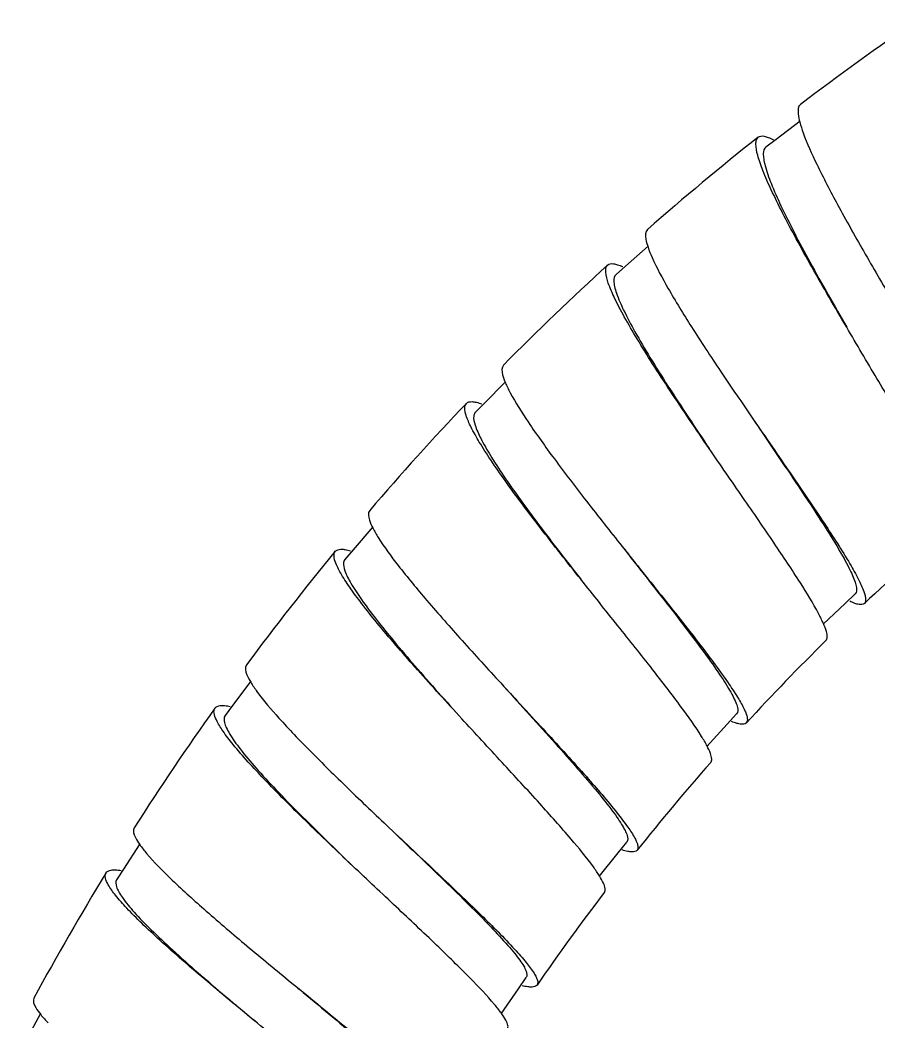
# Model space of a CAD drawing. Header units: millimetres. Extents: x 3766 to 4318, y 26587 to 26937.
# Drawn here: x 3812.2 to 3844.72, y 26881.15 to 26919.07 of the extents above; entities that cross this region are included whole.
import ezdxf

# ---------------------------------------------------------------- set-up
doc = ezdxf.new("R2010")
doc.units = ezdxf.units.MM

msp = doc.modelspace()

# ---------------------------------------------------------------- linework, layer by layer
for points in [[(3846.178, 26919.067), (3844.673, 26918.042), (3843.196, 26916.977), (3841.747, 26915.876)], [(3841.732, 26915.237), (3841.732, 26915.237), (3840.82, 26914.546), (3840.82, 26914.546)], [(3840.148, 26914.637), (3838.719, 26913.508), (3837.32, 26912.343), (3835.952, 26911.141)], [(3840.82, 26914.546), (3840.82, 26914.546), (3840.438, 26914.26), (3840.438, 26914.26)], [(3835.983, 26910.505), (3835.983, 26910.505), (3835.121, 26909.75), (3835.121, 26909.75)], [(3834.445, 26909.793), (3833.1, 26908.566), (3831.787, 26907.304), (3830.507, 26906.011)], [(3835.121, 26909.75), (3835.121, 26909.75), (3834.762, 26909.437), (3834.762, 26909.437)], [(3829.098, 26904.559), (3827.843, 26903.24), (3826.623, 26901.888), (3825.438, 26900.508)], [(3847.39, 26899.879), (3846.29, 26898.94), (3845.215, 26897.974), (3844.163, 26896.982)], [(3824.136, 26898.96), (3822.976, 26897.556), (3821.855, 26896.122), (3820.77, 26894.66)], [(3842.711, 26895.583), (3841.681, 26894.568), (3840.676, 26893.528), (3839.697, 26892.464)], [(3819.58, 26893.025), (3818.523, 26891.543), (3817.505, 26890.033), (3816.526, 26888.499)], [(3838.347, 26890.967), (3837.392, 26889.882), (3836.463, 26888.774), (3835.562, 26887.644)], [(3815.454, 26886.784), (3814.506, 26885.23), (3813.596, 26883.653), (3812.728, 26882.053)], [(3834.321, 26886.054), (3833.445, 26884.905), (3832.596, 26883.735), (3831.775, 26882.544)]]:
    msp.add_open_spline(points, degree=3)
for points, knots in [([(3841.747, 26915.876), (3841.648, 26915.801), (3841.645, 26915.65), (3841.658, 26915.518), (3841.658, 26915.518), (3841.669, 26915.403), (3841.692, 26915.304), (3841.719, 26915.202), (3841.719, 26915.202), (3841.755, 26915.069), (3841.799, 26914.933), (3841.847, 26914.801)], [0, 0, 0, 0, 0.333333, 0.333333, 0.333333, 0.333333, 0.666667, 0.666667, 0.666667, 0.666667, 1, 1, 1, 1]), ([(3840.148, 26914.637), (3840.205, 26914.684), (3840.292, 26914.686), (3840.369, 26914.672), (3840.369, 26914.672), (3840.425, 26914.663), (3840.477, 26914.645), (3840.528, 26914.625), (3840.528, 26914.625), (3840.592, 26914.6), (3840.656, 26914.569), (3840.719, 26914.536)], [0, 0, 0, 0, 0.333333, 0.333333, 0.333333, 0.333333, 0.666667, 0.666667, 0.666667, 0.666667, 1, 1, 1, 1]), ([(3841.847, 26914.801), (3841.994, 26914.394), (3842.175, 26914), (3842.362, 26913.61), (3842.362, 26913.61), (3842.612, 26913.095), (3842.876, 26912.589), (3843.148, 26912.086), (3843.148, 26912.086), (3843.467, 26911.495), (3843.796, 26910.909), (3844.13, 26910.327), (3844.13, 26910.327), (3844.489, 26909.698), (3844.855, 26909.073), (3845.221, 26908.448)], [0, 0, 0, 0, 0.25, 0.25, 0.25, 0.25, 0.5, 0.5, 0.5, 0.5, 0.75, 0.75, 0.75, 0.75, 1, 1, 1, 1]), ([(3840.057, 26914.371), (3840.057, 26914.401), (3840.058, 26914.43), (3840.062, 26914.461), (3840.062, 26914.461), (3840.072, 26914.526), (3840.096, 26914.597), (3840.148, 26914.637)], [0, 0, 0, 0, 0.5, 0.5, 0.5, 0.5, 1, 1, 1, 1]), ([(3843.495, 26907.437), (3843.05, 26908.197), (3842.606, 26908.958), (3842.174, 26909.726), (3842.174, 26909.726), (3841.973, 26910.08), (3841.776, 26910.435), (3841.582, 26910.792), (3841.582, 26910.792), (3841.406, 26911.117), (3841.233, 26911.444), (3841.066, 26911.772), (3841.066, 26911.772), (3840.919, 26912.059), (3840.777, 26912.347), (3840.64, 26912.639), (3840.64, 26912.639), (3840.528, 26912.881), (3840.42, 26913.124), (3840.323, 26913.372), (3840.323, 26913.372), (3840.248, 26913.563), (3840.18, 26913.756), (3840.125, 26913.954), (3840.125, 26913.954), (3840.088, 26914.09), (3840.058, 26914.231), (3840.057, 26914.371)], [0, 0, 0, 0, 0.142857, 0.142857, 0.142857, 0.142857, 0.285714, 0.285714, 0.285714, 0.285714, 0.428571, 0.428571, 0.428571, 0.428571, 0.571429, 0.571429, 0.571429, 0.571429, 0.714286, 0.714286, 0.714286, 0.714286, 0.857143, 0.857143, 0.857143, 0.857143, 1, 1, 1, 1]), ([(3840.438, 26914.26), (3840.367, 26914.207), (3840.345, 26914.106), (3840.339, 26914.014), (3840.339, 26914.014), (3840.335, 26913.943), (3840.342, 26913.876), (3840.353, 26913.811), (3840.353, 26913.811), (3840.366, 26913.725), (3840.385, 26913.638), (3840.406, 26913.554), (3840.406, 26913.554), (3840.465, 26913.325), (3840.547, 26913.104), (3840.634, 26912.887), (3840.634, 26912.887), (3840.749, 26912.601), (3840.874, 26912.319), (3841.006, 26912.039), (3841.006, 26912.039), (3841.163, 26911.702), (3841.331, 26911.369), (3841.502, 26911.037), (3841.502, 26911.037), (3841.697, 26910.66), (3841.898, 26910.284), (3842.101, 26909.911), (3842.101, 26909.911), (3842.555, 26909.08), (3843.023, 26908.257), (3843.495, 26907.437)], [0, 0, 0, 0, 0.125, 0.125, 0.125, 0.125, 0.25, 0.25, 0.25, 0.25, 0.375, 0.375, 0.375, 0.375, 0.5, 0.5, 0.5, 0.5, 0.625, 0.625, 0.625, 0.625, 0.75, 0.75, 0.75, 0.75, 0.875, 0.875, 0.875, 0.875, 1, 1, 1, 1]), ([(3835.952, 26911.141), (3835.859, 26911.061), (3835.868, 26910.907), (3835.889, 26910.777), (3835.889, 26910.777), (3835.91, 26910.662), (3835.939, 26910.565), (3835.974, 26910.466), (3835.974, 26910.466), (3836.019, 26910.336), (3836.073, 26910.202), (3836.13, 26910.074)], [0, 0, 0, 0, 0.333333, 0.333333, 0.333333, 0.333333, 0.666667, 0.666667, 0.666667, 0.666667, 1, 1, 1, 1]), ([(3834.374, 26909.523), (3834.371, 26909.552), (3834.371, 26909.581), (3834.372, 26909.611), (3834.372, 26909.611), (3834.378, 26909.678), (3834.396, 26909.749), (3834.445, 26909.793)], [0, 0, 0, 0, 0.5, 0.5, 0.5, 0.5, 1, 1, 1, 1]), ([(3834.445, 26909.793), (3834.499, 26909.844), (3834.585, 26909.852), (3834.663, 26909.844), (3834.663, 26909.844), (3834.72, 26909.838), (3834.772, 26909.825), (3834.824, 26909.808), (3834.824, 26909.808), (3834.891, 26909.787), (3834.958, 26909.761), (3835.022, 26909.733)], [0, 0, 0, 0, 0.333333, 0.333333, 0.333333, 0.333333, 0.666667, 0.666667, 0.666667, 0.666667, 1, 1, 1, 1]), ([(3836.13, 26910.074), (3836.306, 26909.678), (3836.513, 26909.298), (3836.728, 26908.922), (3836.728, 26908.922), (3837.013, 26908.425), (3837.313, 26907.94), (3837.619, 26907.457), (3837.619, 26907.457), (3837.979, 26906.891), (3838.35, 26906.33), (3838.723, 26905.772), (3838.723, 26905.772), (3839.126, 26905.172), (3839.533, 26904.575), (3839.942, 26903.978)], [0, 0, 0, 0, 0.25, 0.25, 0.25, 0.25, 0.5, 0.5, 0.5, 0.5, 0.75, 0.75, 0.75, 0.75, 1, 1, 1, 1]), ([(3838.292, 26902.846), (3837.793, 26903.573), (3837.298, 26904.302), (3836.811, 26905.038), (3836.811, 26905.038), (3836.588, 26905.378), (3836.366, 26905.719), (3836.146, 26906.061), (3836.146, 26906.061), (3835.948, 26906.373), (3835.752, 26906.686), (3835.562, 26907.002), (3835.562, 26907.002), (3835.396, 26907.278), (3835.233, 26907.554), (3835.076, 26907.837), (3835.076, 26907.837), (3834.948, 26908.07), (3834.823, 26908.305), (3834.708, 26908.546), (3834.708, 26908.546), (3834.62, 26908.731), (3834.538, 26908.918), (3834.471, 26909.112), (3834.471, 26909.112), (3834.424, 26909.246), (3834.384, 26909.382), (3834.374, 26909.523)], [0, 0, 0, 0, 0.142857, 0.142857, 0.142857, 0.142857, 0.285714, 0.285714, 0.285714, 0.285714, 0.428571, 0.428571, 0.428571, 0.428571, 0.571429, 0.571429, 0.571429, 0.571429, 0.714286, 0.714286, 0.714286, 0.714286, 0.857143, 0.857143, 0.857143, 0.857143, 1, 1, 1, 1]), ([(3834.762, 26909.437), (3834.696, 26909.379), (3834.68, 26909.278), (3834.681, 26909.185), (3834.681, 26909.185), (3834.683, 26909.113), (3834.693, 26909.048), (3834.708, 26908.982), (3834.708, 26908.982), (3834.727, 26908.898), (3834.752, 26908.813), (3834.78, 26908.731), (3834.78, 26908.731), (3834.854, 26908.508), (3834.95, 26908.294), (3835.052, 26908.084), (3835.052, 26908.084), (3835.186, 26907.806), (3835.332, 26907.534), (3835.481, 26907.264), (3835.481, 26907.264), (3835.665, 26906.939), (3835.855, 26906.618), (3836.049, 26906.3), (3836.049, 26906.3), (3836.271, 26905.936), (3836.498, 26905.574), (3836.728, 26905.216), (3836.728, 26905.216), (3837.239, 26904.42), (3837.764, 26903.632), (3838.292, 26902.846)], [0, 0, 0, 0, 0.125, 0.125, 0.125, 0.125, 0.25, 0.25, 0.25, 0.25, 0.375, 0.375, 0.375, 0.375, 0.5, 0.5, 0.5, 0.5, 0.625, 0.625, 0.625, 0.625, 0.75, 0.75, 0.75, 0.75, 0.875, 0.875, 0.875, 0.875, 1, 1, 1, 1]), ([(3847.184, 26900.906), (3847.003, 26901.319), (3846.796, 26901.717), (3846.582, 26902.113), (3846.582, 26902.113), (3846.298, 26902.64), (3846.003, 26903.161), (3845.704, 26903.679), (3845.704, 26903.679), (3845.354, 26904.286), (3844.998, 26904.891), (3844.641, 26905.494), (3844.641, 26905.494), (3844.259, 26906.142), (3843.875, 26906.788), (3843.495, 26907.437)], [0, 0, 0, 0, 0.25, 0.25, 0.25, 0.25, 0.5, 0.5, 0.5, 0.5, 0.75, 0.75, 0.75, 0.75, 1, 1, 1, 1]), ([(3830.507, 26906.011), (3830.42, 26905.922), (3830.439, 26905.771), (3830.471, 26905.643), (3830.471, 26905.643), (3830.498, 26905.53), (3830.534, 26905.435), (3830.575, 26905.339), (3830.575, 26905.339), (3830.629, 26905.213), (3830.692, 26905.083), (3830.759, 26904.96)], [0, 0, 0, 0, 0.333333, 0.333333, 0.333333, 0.333333, 0.666667, 0.666667, 0.666667, 0.666667, 1, 1, 1, 1]), ([(3830.583, 26905.375), (3830.583, 26905.375), (3829.774, 26904.56), (3829.774, 26904.56), (3829.774, 26904.56), (3829.774, 26904.56), (3829.438, 26904.223), (3829.438, 26904.223)], [0, 0, 0, 0, 0.5, 0.5, 0.5, 0.5, 1, 1, 1, 1]), ([(3830.759, 26904.96), (3830.962, 26904.578), (3831.195, 26904.212), (3831.437, 26903.854), (3831.437, 26903.854), (3831.755, 26903.379), (3832.088, 26902.915), (3832.428, 26902.454), (3832.428, 26902.454), (3832.828, 26901.915), (3833.236, 26901.381), (3833.648, 26900.852), (3833.648, 26900.852), (3834.094, 26900.28), (3834.542, 26899.712), (3834.993, 26899.146)], [0, 0, 0, 0, 0.25, 0.25, 0.25, 0.25, 0.5, 0.5, 0.5, 0.5, 0.75, 0.75, 0.75, 0.75, 1, 1, 1, 1]), ([(3829.089, 26904.104), (3829.061, 26904.195), (3829.035, 26904.286), (3829.039, 26904.385), (3829.039, 26904.385), (3829.042, 26904.448), (3829.057, 26904.515), (3829.098, 26904.559)], [0, 0, 0, 0, 0.5, 0.5, 0.5, 0.5, 1, 1, 1, 1]), ([(3829.098, 26904.559), (3829.15, 26904.612), (3829.235, 26904.626), (3829.312, 26904.624), (3829.312, 26904.624), (3829.37, 26904.623), (3829.423, 26904.614), (3829.477, 26904.6), (3829.477, 26904.6), (3829.545, 26904.583), (3829.613, 26904.563), (3829.679, 26904.538)], [0, 0, 0, 0, 0.333333, 0.333333, 0.333333, 0.333333, 0.666667, 0.666667, 0.666667, 0.666667, 1, 1, 1, 1]), ([(3833.428, 26897.9), (3832.911, 26898.55), (3832.398, 26899.201), (3831.89, 26899.858), (3831.89, 26899.858), (3831.438, 26900.445), (3830.991, 26901.038), (3830.561, 26901.64), (3830.561, 26901.64), (3830.377, 26901.897), (3830.197, 26902.155), (3830.021, 26902.417), (3830.021, 26902.417), (3829.872, 26902.64), (3829.727, 26902.866), (3829.588, 26903.095), (3829.588, 26903.095), (3829.477, 26903.281), (3829.37, 26903.469), (3829.274, 26903.661), (3829.274, 26903.661), (3829.203, 26903.804), (3829.137, 26903.952), (3829.089, 26904.104)], [0, 0, 0, 0, 0.166667, 0.166667, 0.166667, 0.166667, 0.333333, 0.333333, 0.333333, 0.333333, 0.5, 0.5, 0.5, 0.5, 0.666667, 0.666667, 0.666667, 0.666667, 0.833333, 0.833333, 0.833333, 0.833333, 1, 1, 1, 1]), ([(3829.375, 26904.08), (3829.362, 26903.964), (3829.391, 26903.847), (3829.429, 26903.735), (3829.429, 26903.735), (3829.485, 26903.56), (3829.56, 26903.396), (3829.641, 26903.236), (3829.641, 26903.236), (3829.752, 26903.016), (3829.877, 26902.802), (3830.005, 26902.592), (3830.005, 26902.592), (3830.166, 26902.33), (3830.333, 26902.073), (3830.506, 26901.819), (3830.506, 26901.819), (3830.706, 26901.523), (3830.912, 26901.23), (3831.121, 26900.94), (3831.121, 26900.94), (3831.355, 26900.616), (3831.592, 26900.296), (3831.832, 26899.977), (3831.832, 26899.977), (3832.356, 26899.278), (3832.89, 26898.589), (3833.428, 26897.9)], [0, 0, 0, 0, 0.142857, 0.142857, 0.142857, 0.142857, 0.285714, 0.285714, 0.285714, 0.285714, 0.428571, 0.428571, 0.428571, 0.428571, 0.571429, 0.571429, 0.571429, 0.571429, 0.714286, 0.714286, 0.714286, 0.714286, 0.857143, 0.857143, 0.857143, 0.857143, 1, 1, 1, 1]), ([(3829.438, 26904.223), (3829.43, 26904.215), (3829.422, 26904.206), (3829.415, 26904.195), (3829.415, 26904.195), (3829.393, 26904.162), (3829.381, 26904.12), (3829.375, 26904.08)], [0, 0, 0, 0, 0.5, 0.5, 0.5, 0.5, 1, 1, 1, 1]), ([(3839.942, 26903.978), (3840.482, 26903.176), (3841.027, 26902.377), (3841.563, 26901.573), (3841.563, 26901.573), (3841.807, 26901.21), (3842.049, 26900.846), (3842.287, 26900.48), (3842.287, 26900.48), (3842.497, 26900.157), (3842.705, 26899.833), (3842.907, 26899.506), (3842.907, 26899.506), (3843.075, 26899.235), (3843.239, 26898.963), (3843.394, 26898.683), (3843.394, 26898.683), (3843.458, 26898.568), (3843.519, 26898.453), (3843.578, 26898.336), (3843.578, 26898.336), (3843.628, 26898.239), (3843.676, 26898.14), (3843.72, 26898.038), (3843.72, 26898.038), (3843.756, 26897.955), (3843.788, 26897.871), (3843.816, 26897.788), (3843.816, 26897.788), (3843.838, 26897.724), (3843.855, 26897.661), (3843.866, 26897.588), (3843.866, 26897.588), (3843.878, 26897.503), (3843.879, 26897.403), (3843.821, 26897.346)], [0, 0, 0, 0, 0.111111, 0.111111, 0.111111, 0.111111, 0.222222, 0.222222, 0.222222, 0.222222, 0.333333, 0.333333, 0.333333, 0.333333, 0.444444, 0.444444, 0.444444, 0.444444, 0.555556, 0.555556, 0.555556, 0.555556, 0.666667, 0.666667, 0.666667, 0.666667, 0.777778, 0.777778, 0.777778, 0.777778, 0.888889, 0.888889, 0.888889, 0.888889, 1, 1, 1, 1]), ([(3839.942, 26903.978), (3840.42, 26903.284), (3840.899, 26902.591), (3841.375, 26901.897), (3841.375, 26901.897), (3841.804, 26901.27), (3842.232, 26900.644), (3842.651, 26900.01), (3842.651, 26900.01), (3842.984, 26899.508), (3843.312, 26899.004), (3843.616, 26898.484), (3843.616, 26898.484), (3843.73, 26898.291), (3843.838, 26898.097), (3843.94, 26897.898), (3843.94, 26897.898), (3844.015, 26897.749), (3844.085, 26897.599), (3844.142, 26897.444)], [0, 0, 0, 0, 0.2, 0.2, 0.2, 0.2, 0.4, 0.4, 0.4, 0.4, 0.6, 0.6, 0.6, 0.6, 0.8, 0.8, 0.8, 0.8, 1, 1, 1, 1]), ([(3842.428, 26896.604), (3842.218, 26897.001), (3841.982, 26897.385), (3841.741, 26897.765), (3841.741, 26897.765), (3841.42, 26898.269), (3841.09, 26898.767), (3840.755, 26899.262), (3840.755, 26899.262), (3840.363, 26899.843), (3839.967, 26900.419), (3839.569, 26900.995), (3839.569, 26900.995), (3839.143, 26901.613), (3838.716, 26902.228), (3838.292, 26902.846)], [0, 0, 0, 0, 0.25, 0.25, 0.25, 0.25, 0.5, 0.5, 0.5, 0.5, 0.75, 0.75, 0.75, 0.75, 1, 1, 1, 1]), ([(3825.438, 26900.508), (3825.357, 26900.414), (3825.387, 26900.264), (3825.427, 26900.139), (3825.427, 26900.139), (3825.462, 26900.029), (3825.505, 26899.936), (3825.553, 26899.843), (3825.553, 26899.843), (3825.616, 26899.72), (3825.688, 26899.597), (3825.763, 26899.478)], [0, 0, 0, 0, 0.333333, 0.333333, 0.333333, 0.333333, 0.666667, 0.666667, 0.666667, 0.666667, 1, 1, 1, 1]), ([(3825.558, 26899.88), (3825.558, 26899.88), (3824.81, 26899.012), (3824.81, 26899.012), (3824.81, 26899.012), (3824.81, 26899.012), (3824.499, 26898.651), (3824.499, 26898.651)], [0, 0, 0, 0, 0.5, 0.5, 0.5, 0.5, 1, 1, 1, 1]), ([(3825.763, 26899.478), (3825.992, 26899.111), (3826.251, 26898.763), (3826.517, 26898.422), (3826.517, 26898.422), (3826.869, 26897.971), (3827.235, 26897.531), (3827.605, 26897.096), (3827.605, 26897.096), (3828.043, 26896.586), (3828.487, 26896.083), (3828.936, 26895.583), (3828.936, 26895.583), (3829.419, 26895.045), (3829.908, 26894.51), (3830.397, 26893.977)], [0, 0, 0, 0, 0.25, 0.25, 0.25, 0.25, 0.5, 0.5, 0.5, 0.5, 0.75, 0.75, 0.75, 0.75, 1, 1, 1, 1]), ([(3834.993, 26899.146), (3835.588, 26898.383), (3836.188, 26897.623), (3836.782, 26896.859), (3836.782, 26896.859), (3837.051, 26896.514), (3837.318, 26896.166), (3837.583, 26895.817), (3837.583, 26895.817), (3837.815, 26895.511), (3838.045, 26895.202), (3838.27, 26894.89), (3838.27, 26894.89), (3838.457, 26894.632), (3838.639, 26894.371), (3838.813, 26894.103), (3838.813, 26894.103), (3838.884, 26893.994), (3838.953, 26893.884), (3839.02, 26893.771), (3839.02, 26893.771), (3839.076, 26893.678), (3839.131, 26893.583), (3839.182, 26893.484), (3839.182, 26893.484), (3839.222, 26893.405), (3839.261, 26893.323), (3839.294, 26893.243), (3839.294, 26893.243), (3839.32, 26893.181), (3839.343, 26893.119), (3839.357, 26893.048), (3839.357, 26893.048), (3839.376, 26892.962), (3839.384, 26892.863), (3839.328, 26892.803)], [0, 0, 0, 0, 0.111111, 0.111111, 0.111111, 0.111111, 0.222222, 0.222222, 0.222222, 0.222222, 0.333333, 0.333333, 0.333333, 0.333333, 0.444444, 0.444444, 0.444444, 0.444444, 0.555556, 0.555556, 0.555556, 0.555556, 0.666667, 0.666667, 0.666667, 0.666667, 0.777778, 0.777778, 0.777778, 0.777778, 0.888889, 0.888889, 0.888889, 0.888889, 1, 1, 1, 1]), ([(3834.993, 26899.146), (3835.517, 26898.486), (3836.045, 26897.829), (3836.569, 26897.171), (3836.569, 26897.171), (3837.043, 26896.577), (3837.512, 26895.982), (3837.977, 26895.38), (3837.977, 26895.38), (3838.343, 26894.902), (3838.706, 26894.42), (3839.046, 26893.924), (3839.046, 26893.924), (3839.173, 26893.739), (3839.294, 26893.553), (3839.411, 26893.362), (3839.411, 26893.362), (3839.495, 26893.22), (3839.577, 26893.076), (3839.644, 26892.925)], [0, 0, 0, 0, 0.2, 0.2, 0.2, 0.2, 0.4, 0.4, 0.4, 0.4, 0.6, 0.6, 0.6, 0.6, 0.8, 0.8, 0.8, 0.8, 1, 1, 1, 1]), ([(3824.157, 26898.506), (3824.123, 26898.595), (3824.092, 26898.684), (3824.089, 26898.782), (3824.089, 26898.782), (3824.086, 26898.846), (3824.096, 26898.913), (3824.136, 26898.96)], [0, 0, 0, 0, 0.5, 0.5, 0.5, 0.5, 1, 1, 1, 1]), ([(3824.136, 26898.96), (3824.183, 26899.017), (3824.266, 26899.037), (3824.343, 26899.04), (3824.343, 26899.04), (3824.401, 26899.043), (3824.456, 26899.037), (3824.509, 26899.028), (3824.509, 26899.028), (3824.579, 26899.016), (3824.647, 26899), (3824.715, 26898.98)], [0, 0, 0, 0, 0.333333, 0.333333, 0.333333, 0.333333, 0.666667, 0.666667, 0.666667, 0.666667, 1, 1, 1, 1]), ([(3828.923, 26892.625), (3828.362, 26893.236), (3827.803, 26893.849), (3827.252, 26894.47), (3827.252, 26894.47), (3826.758, 26895.022), (3826.271, 26895.582), (3825.799, 26896.153), (3825.799, 26896.153), (3825.598, 26896.396), (3825.399, 26896.641), (3825.206, 26896.89), (3825.206, 26896.89), (3825.042, 26897.103), (3824.88, 26897.317), (3824.726, 26897.536), (3824.726, 26897.536), (3824.602, 26897.713), (3824.482, 26897.892), (3824.373, 26898.079), (3824.373, 26898.079), (3824.291, 26898.217), (3824.215, 26898.358), (3824.157, 26898.506)], [0, 0, 0, 0, 0.166667, 0.166667, 0.166667, 0.166667, 0.333333, 0.333333, 0.333333, 0.333333, 0.5, 0.5, 0.5, 0.5, 0.666667, 0.666667, 0.666667, 0.666667, 0.833333, 0.833333, 0.833333, 0.833333, 1, 1, 1, 1]), ([(3824.45, 26898.545), (3824.432, 26898.438), (3824.461, 26898.328), (3824.499, 26898.224), (3824.499, 26898.224), (3824.56, 26898.054), (3824.64, 26897.9), (3824.729, 26897.749), (3824.729, 26897.749), (3824.85, 26897.539), (3824.987, 26897.336), (3825.127, 26897.135), (3825.127, 26897.135), (3825.304, 26896.883), (3825.489, 26896.639), (3825.677, 26896.396), (3825.677, 26896.396), (3825.901, 26896.111), (3826.129, 26895.829), (3826.361, 26895.551), (3826.361, 26895.551), (3826.62, 26895.239), (3826.884, 26894.93), (3827.149, 26894.624), (3827.149, 26894.624), (3827.732, 26893.951), (3828.326, 26893.286), (3828.923, 26892.625)], [0, 0, 0, 0, 0.142857, 0.142857, 0.142857, 0.142857, 0.285714, 0.285714, 0.285714, 0.285714, 0.428571, 0.428571, 0.428571, 0.428571, 0.571429, 0.571429, 0.571429, 0.571429, 0.714286, 0.714286, 0.714286, 0.714286, 0.857143, 0.857143, 0.857143, 0.857143, 1, 1, 1, 1]), ([(3824.499, 26898.651), (3824.48, 26898.629), (3824.466, 26898.604), (3824.458, 26898.576), (3824.458, 26898.576), (3824.454, 26898.566), (3824.452, 26898.556), (3824.45, 26898.545)], [0, 0, 0, 0, 0.5, 0.5, 0.5, 0.5, 1, 1, 1, 1]), ([(3837.999, 26891.956), (3837.762, 26892.337), (3837.5, 26892.704), (3837.233, 26893.065), (3837.233, 26893.065), (3836.878, 26893.547), (3836.513, 26894.02), (3836.144, 26894.491), (3836.144, 26894.491), (3835.711, 26895.044), (3835.274, 26895.591), (3834.835, 26896.14), (3834.835, 26896.14), (3834.366, 26896.727), (3833.896, 26897.313), (3833.428, 26897.9)], [0, 0, 0, 0, 0.25, 0.25, 0.25, 0.25, 0.5, 0.5, 0.5, 0.5, 0.75, 0.75, 0.75, 0.75, 1, 1, 1, 1]), ([(3842.606, 26896.197), (3842.606, 26896.197), (3843.441, 26896.989), (3843.441, 26896.989), (3843.441, 26896.989), (3843.441, 26896.989), (3843.821, 26897.346), (3843.821, 26897.346)], [0, 0, 0, 0, 0.5, 0.5, 0.5, 0.5, 1, 1, 1, 1]), ([(3844.142, 26897.444), (3844.16, 26897.39), (3844.178, 26897.336), (3844.191, 26897.281), (3844.191, 26897.281), (3844.202, 26897.238), (3844.21, 26897.195), (3844.211, 26897.15), (3844.211, 26897.15), (3844.214, 26897.088), (3844.204, 26897.021), (3844.163, 26896.982)], [0, 0, 0, 0, 0.333333, 0.333333, 0.333333, 0.333333, 0.666667, 0.666667, 0.666667, 0.666667, 1, 1, 1, 1]), ([(3844.163, 26896.982), (3844.114, 26896.936), (3844.032, 26896.936), (3843.962, 26896.948), (3843.962, 26896.948), (3843.905, 26896.956), (3843.854, 26896.972), (3843.803, 26896.99), (3843.803, 26896.99), (3843.738, 26897.015), (3843.672, 26897.043), (3843.608, 26897.073)], [0, 0, 0, 0, 0.333333, 0.333333, 0.333333, 0.333333, 0.666667, 0.666667, 0.666667, 0.666667, 1, 1, 1, 1]), ([(3842.711, 26895.583), (3842.743, 26895.615), (3842.754, 26895.665), (3842.758, 26895.711), (3842.758, 26895.711), (3842.762, 26895.786), (3842.745, 26895.857), (3842.725, 26895.927), (3842.725, 26895.927), (3842.694, 26896.027), (3842.657, 26896.127), (3842.614, 26896.225), (3842.614, 26896.225), (3842.558, 26896.354), (3842.493, 26896.479), (3842.428, 26896.604)], [0, 0, 0, 0, 0.25, 0.25, 0.25, 0.25, 0.5, 0.5, 0.5, 0.5, 0.75, 0.75, 0.75, 0.75, 1, 1, 1, 1]), ([(3820.77, 26894.66), (3820.696, 26894.561), (3820.736, 26894.414), (3820.786, 26894.289), (3820.786, 26894.289), (3820.829, 26894.181), (3820.88, 26894.091), (3820.934, 26894.002), (3820.934, 26894.002), (3821.007, 26893.884), (3821.087, 26893.763), (3821.171, 26893.65)], [0, 0, 0, 0, 0.333333, 0.333333, 0.333333, 0.333333, 0.666667, 0.666667, 0.666667, 0.666667, 1, 1, 1, 1]), ([(3820.934, 26894.043), (3820.934, 26894.043), (3820.248, 26893.124), (3820.248, 26893.124), (3820.248, 26893.124), (3820.248, 26893.124), (3819.963, 26892.743), (3819.963, 26892.743)], [0, 0, 0, 0, 0.5, 0.5, 0.5, 0.5, 1, 1, 1, 1]), ([(3830.397, 26893.977), (3831.045, 26893.258), (3831.696, 26892.543), (3832.343, 26891.822), (3832.343, 26891.822), (3832.636, 26891.496), (3832.927, 26891.169), (3833.215, 26890.839), (3833.215, 26890.839), (3833.469, 26890.55), (3833.721, 26890.258), (3833.967, 26889.962), (3833.967, 26889.962), (3834.17, 26889.718), (3834.371, 26889.47), (3834.562, 26889.217), (3834.562, 26889.217), (3834.641, 26889.113), (3834.719, 26889.007), (3834.794, 26888.9), (3834.794, 26888.9), (3834.857, 26888.811), (3834.918, 26888.718), (3834.976, 26888.625), (3834.976, 26888.625), (3835.022, 26888.548), (3835.067, 26888.469), (3835.105, 26888.39), (3835.105, 26888.39), (3835.136, 26888.33), (3835.162, 26888.271), (3835.182, 26888.202), (3835.182, 26888.202), (3835.206, 26888.117), (3835.22, 26888.02), (3835.17, 26887.956)], [0, 0, 0, 0, 0.111111, 0.111111, 0.111111, 0.111111, 0.222222, 0.222222, 0.222222, 0.222222, 0.333333, 0.333333, 0.333333, 0.333333, 0.444444, 0.444444, 0.444444, 0.444444, 0.555556, 0.555556, 0.555556, 0.555556, 0.666667, 0.666667, 0.666667, 0.666667, 0.777778, 0.777778, 0.777778, 0.777778, 0.888889, 0.888889, 0.888889, 0.888889, 1, 1, 1, 1]), ([(3830.397, 26893.977), (3830.967, 26893.357), (3831.539, 26892.739), (3832.109, 26892.118), (3832.109, 26892.118), (3832.622, 26891.559), (3833.135, 26890.998), (3833.639, 26890.431), (3833.639, 26890.431), (3834.039, 26889.98), (3834.434, 26889.526), (3834.808, 26889.054), (3834.808, 26889.054), (3834.948, 26888.879), (3835.083, 26888.702), (3835.212, 26888.519), (3835.212, 26888.519), (3835.307, 26888.384), (3835.398, 26888.245), (3835.475, 26888.099)], [0, 0, 0, 0, 0.2, 0.2, 0.2, 0.2, 0.4, 0.4, 0.4, 0.4, 0.6, 0.6, 0.6, 0.6, 0.8, 0.8, 0.8, 0.8, 1, 1, 1, 1]), ([(3821.171, 26893.65), (3821.427, 26893.301), (3821.709, 26892.971), (3821.999, 26892.65), (3821.999, 26892.65), (3822.382, 26892.225), (3822.777, 26891.813), (3823.178, 26891.406), (3823.178, 26891.406), (3823.649, 26890.928), (3824.128, 26890.459), (3824.61, 26889.992), (3824.61, 26889.992), (3825.13, 26889.49), (3825.653, 26888.992), (3826.178, 26888.496)], [0, 0, 0, 0, 0.25, 0.25, 0.25, 0.25, 0.5, 0.5, 0.5, 0.5, 0.75, 0.75, 0.75, 0.75, 1, 1, 1, 1]), ([(3819.58, 26893.025), (3819.623, 26893.085), (3819.705, 26893.111), (3819.781, 26893.12), (3819.781, 26893.12), (3819.839, 26893.127), (3819.892, 26893.125), (3819.947, 26893.12), (3819.947, 26893.12), (3820.017, 26893.113), (3820.086, 26893.101), (3820.154, 26893.086)], [0, 0, 0, 0, 0.333333, 0.333333, 0.333333, 0.333333, 0.666667, 0.666667, 0.666667, 0.666667, 1, 1, 1, 1]), ([(3819.634, 26892.575), (3819.592, 26892.661), (3819.555, 26892.748), (3819.546, 26892.844), (3819.546, 26892.844), (3819.539, 26892.907), (3819.544, 26892.975), (3819.58, 26893.025)], [0, 0, 0, 0, 0.5, 0.5, 0.5, 0.5, 1, 1, 1, 1]), ([(3819.963, 26892.743), (3819.91, 26892.672), (3819.918, 26892.569), (3819.939, 26892.478), (3819.939, 26892.478), (3819.955, 26892.408), (3819.98, 26892.347), (3820.009, 26892.285), (3820.009, 26892.285), (3820.046, 26892.206), (3820.087, 26892.129), (3820.133, 26892.054), (3820.133, 26892.054), (3820.252, 26891.852), (3820.391, 26891.663), (3820.534, 26891.478), (3820.534, 26891.478), (3820.724, 26891.236), (3820.924, 26890.999), (3821.128, 26890.768), (3821.128, 26890.768), (3821.375, 26890.488), (3821.629, 26890.214), (3821.886, 26889.944), (3821.886, 26889.944), (3822.179, 26889.635), (3822.477, 26889.331), (3822.777, 26889.029), (3822.777, 26889.029), (3823.443, 26888.357), (3824.123, 26887.699), (3824.804, 26887.042)], [0, 0, 0, 0, 0.125, 0.125, 0.125, 0.125, 0.25, 0.25, 0.25, 0.25, 0.375, 0.375, 0.375, 0.375, 0.5, 0.5, 0.5, 0.5, 0.625, 0.625, 0.625, 0.625, 0.75, 0.75, 0.75, 0.75, 0.875, 0.875, 0.875, 0.875, 1, 1, 1, 1]), ([(3838.2, 26891.572), (3838.2, 26891.572), (3838.968, 26892.412), (3838.968, 26892.412), (3838.968, 26892.412), (3838.968, 26892.412), (3839.328, 26892.803), (3839.328, 26892.803)], [0, 0, 0, 0, 0.5, 0.5, 0.5, 0.5, 1, 1, 1, 1]), ([(3839.644, 26892.925), (3839.666, 26892.872), (3839.688, 26892.819), (3839.704, 26892.765), (3839.704, 26892.765), (3839.717, 26892.723), (3839.729, 26892.681), (3839.733, 26892.636), (3839.733, 26892.636), (3839.74, 26892.575), (3839.736, 26892.507), (3839.697, 26892.464)], [0, 0, 0, 0, 0.333333, 0.333333, 0.333333, 0.333333, 0.666667, 0.666667, 0.666667, 0.666667, 1, 1, 1, 1]), ([(3824.804, 26887.043), (3824.2, 26887.613), (3823.599, 26888.186), (3823.005, 26888.765), (3823.005, 26888.765), (3822.474, 26889.284), (3821.95, 26889.807), (3821.436, 26890.344), (3821.436, 26890.344), (3821.032, 26890.765), (3820.636, 26891.195), (3820.268, 26891.648), (3820.268, 26891.648), (3820.133, 26891.815), (3820.001, 26891.985), (3819.877, 26892.163), (3819.877, 26892.163), (3819.788, 26892.296), (3819.702, 26892.431), (3819.634, 26892.575)], [0, 0, 0, 0, 0.2, 0.2, 0.2, 0.2, 0.4, 0.4, 0.4, 0.4, 0.6, 0.6, 0.6, 0.6, 0.8, 0.8, 0.8, 0.8, 1, 1, 1, 1]), ([(3833.904, 26887.016), (3833.64, 26887.38), (3833.353, 26887.727), (3833.061, 26888.069), (3833.061, 26888.069), (3832.673, 26888.524), (3832.274, 26888.971), (3831.873, 26889.415), (3831.873, 26889.415), (3831.403, 26889.936), (3830.927, 26890.451), (3830.452, 26890.967), (3830.452, 26890.967), (3829.942, 26891.52), (3829.431, 26892.071), (3828.923, 26892.625)], [0, 0, 0, 0, 0.25, 0.25, 0.25, 0.25, 0.5, 0.5, 0.5, 0.5, 0.75, 0.75, 0.75, 0.75, 1, 1, 1, 1]), ([(3839.697, 26892.464), (3839.65, 26892.415), (3839.57, 26892.409), (3839.499, 26892.416), (3839.499, 26892.416), (3839.442, 26892.422), (3839.389, 26892.434), (3839.337, 26892.448), (3839.337, 26892.448), (3839.27, 26892.467), (3839.202, 26892.491), (3839.137, 26892.517)], [0, 0, 0, 0, 0.333333, 0.333333, 0.333333, 0.333333, 0.666667, 0.666667, 0.666667, 0.666667, 1, 1, 1, 1]), ([(3838.347, 26890.967), (3838.378, 26891.001), (3838.386, 26891.05), (3838.385, 26891.098), (3838.385, 26891.098), (3838.385, 26891.172), (3838.363, 26891.24), (3838.338, 26891.307), (3838.338, 26891.307), (3838.302, 26891.406), (3838.256, 26891.501), (3838.208, 26891.595), (3838.208, 26891.595), (3838.144, 26891.718), (3838.073, 26891.837), (3837.999, 26891.956)], [0, 0, 0, 0, 0.25, 0.25, 0.25, 0.25, 0.5, 0.5, 0.5, 0.5, 0.75, 0.75, 0.75, 0.75, 1, 1, 1, 1]), ([(3816.526, 26888.499), (3816.459, 26888.394), (3816.51, 26888.251), (3816.567, 26888.131), (3816.567, 26888.131), (3816.618, 26888.028), (3816.673, 26887.942), (3816.733, 26887.857), (3816.733, 26887.857), (3816.814, 26887.744), (3816.902, 26887.632), (3816.993, 26887.525)], [0, 0, 0, 0, 0.333333, 0.333333, 0.333333, 0.333333, 0.666667, 0.666667, 0.666667, 0.666667, 1, 1, 1, 1]), ([(3826.178, 26888.496), (3826.875, 26887.826), (3827.574, 26887.158), (3828.269, 26886.487), (3828.269, 26886.487), (3828.583, 26886.182), (3828.896, 26885.877), (3829.208, 26885.569), (3829.208, 26885.569), (3829.481, 26885.297), (3829.752, 26885.024), (3830.019, 26884.746), (3830.019, 26884.746), (3830.239, 26884.517), (3830.458, 26884.284), (3830.666, 26884.045), (3830.666, 26884.045), (3830.753, 26883.947), (3830.838, 26883.847), (3830.919, 26883.745), (3830.919, 26883.745), (3830.989, 26883.661), (3831.056, 26883.574), (3831.121, 26883.483), (3831.121, 26883.483), (3831.173, 26883.411), (3831.223, 26883.334), (3831.268, 26883.26), (3831.268, 26883.26), (3831.302, 26883.201), (3831.334, 26883.143), (3831.358, 26883.075), (3831.358, 26883.075), (3831.389, 26882.993), (3831.409, 26882.897), (3831.363, 26882.829)], [0, 0, 0, 0, 0.111111, 0.111111, 0.111111, 0.111111, 0.222222, 0.222222, 0.222222, 0.222222, 0.333333, 0.333333, 0.333333, 0.333333, 0.444444, 0.444444, 0.444444, 0.444444, 0.555556, 0.555556, 0.555556, 0.555556, 0.666667, 0.666667, 0.666667, 0.666667, 0.777778, 0.777778, 0.777778, 0.777778, 0.888889, 0.888889, 0.888889, 0.888889, 1, 1, 1, 1]), ([(3826.178, 26888.496), (3826.79, 26887.918), (3827.404, 26887.342), (3828.016, 26886.764), (3828.016, 26886.764), (3828.567, 26886.242), (3829.117, 26885.719), (3829.662, 26885.187), (3829.662, 26885.187), (3830.092, 26884.767), (3830.518, 26884.342), (3830.924, 26883.898), (3830.924, 26883.898), (3831.076, 26883.733), (3831.224, 26883.566), (3831.365, 26883.392), (3831.365, 26883.392), (3831.47, 26883.264), (3831.571, 26883.132), (3831.658, 26882.992)], [0, 0, 0, 0, 0.2, 0.2, 0.2, 0.2, 0.4, 0.4, 0.4, 0.4, 0.6, 0.6, 0.6, 0.6, 0.8, 0.8, 0.8, 0.8, 1, 1, 1, 1]), ([(3816.735, 26887.893), (3816.735, 26887.893), (3816.115, 26886.927), (3816.115, 26886.927), (3816.115, 26886.927), (3816.115, 26886.927), (3815.857, 26886.527), (3815.857, 26886.527)], [0, 0, 0, 0, 0.5, 0.5, 0.5, 0.5, 1, 1, 1, 1]), ([(3834.13, 26886.648), (3834.13, 26886.648), (3834.846, 26887.549), (3834.846, 26887.549), (3834.846, 26887.549), (3834.846, 26887.549), (3835.17, 26887.956), (3835.17, 26887.956)], [0, 0, 0, 0, 0.5, 0.5, 0.5, 0.5, 1, 1, 1, 1]), ([(3835.475, 26888.099), (3835.501, 26888.048), (3835.527, 26887.996), (3835.547, 26887.944), (3835.547, 26887.944), (3835.564, 26887.903), (3835.578, 26887.862), (3835.586, 26887.816), (3835.586, 26887.816), (3835.596, 26887.758), (3835.598, 26887.689), (3835.562, 26887.644)], [0, 0, 0, 0, 0.333333, 0.333333, 0.333333, 0.333333, 0.666667, 0.666667, 0.666667, 0.666667, 1, 1, 1, 1]), ([(3816.993, 26887.525), (3817.273, 26887.194), (3817.576, 26886.887), (3817.888, 26886.586), (3817.888, 26886.586), (3818.3, 26886.188), (3818.724, 26885.804), (3819.154, 26885.427), (3819.154, 26885.427), (3819.657, 26884.983), (3820.169, 26884.547), (3820.683, 26884.116), (3820.683, 26884.116), (3821.238, 26883.65), (3821.796, 26883.19), (3822.357, 26882.731)], [0, 0, 0, 0, 0.25, 0.25, 0.25, 0.25, 0.5, 0.5, 0.5, 0.5, 0.75, 0.75, 0.75, 0.75, 1, 1, 1, 1]), ([(3835.562, 26887.644), (3835.519, 26887.592), (3835.439, 26887.581), (3835.368, 26887.581), (3835.368, 26887.581), (3835.309, 26887.582), (3835.257, 26887.59), (3835.204, 26887.602), (3835.204, 26887.602), (3835.136, 26887.616), (3835.067, 26887.635), (3834.998, 26887.656)], [0, 0, 0, 0, 0.333333, 0.333333, 0.333333, 0.333333, 0.666667, 0.666667, 0.666667, 0.666667, 1, 1, 1, 1]), ([(3830.162, 26881.807), (3829.873, 26882.152), (3829.563, 26882.477), (3829.247, 26882.798), (3829.247, 26882.798), (3828.827, 26883.223), (3828.399, 26883.641), (3827.968, 26884.054), (3827.968, 26884.054), (3827.462, 26884.54), (3826.952, 26885.02), (3826.443, 26885.501), (3826.443, 26885.501), (3825.895, 26886.014), (3825.349, 26886.527), (3824.804, 26887.043)], [0, 0, 0, 0, 0.25, 0.25, 0.25, 0.25, 0.5, 0.5, 0.5, 0.5, 0.75, 0.75, 0.75, 0.75, 1, 1, 1, 1]), ([(3834.321, 26886.054), (3834.348, 26886.091), (3834.352, 26886.141), (3834.35, 26886.188), (3834.35, 26886.188), (3834.343, 26886.262), (3834.317, 26886.329), (3834.288, 26886.394), (3834.288, 26886.394), (3834.244, 26886.489), (3834.193, 26886.582), (3834.138, 26886.671), (3834.138, 26886.671), (3834.065, 26886.789), (3833.986, 26886.904), (3833.904, 26887.016)], [0, 0, 0, 0, 0.25, 0.25, 0.25, 0.25, 0.5, 0.5, 0.5, 0.5, 0.75, 0.75, 0.75, 0.75, 1, 1, 1, 1]), ([(3815.541, 26886.337), (3815.494, 26886.42), (3815.45, 26886.504), (3815.433, 26886.6), (3815.433, 26886.6), (3815.422, 26886.663), (3815.422, 26886.731), (3815.454, 26886.784)], [0, 0, 0, 0, 0.5, 0.5, 0.5, 0.5, 1, 1, 1, 1]), ([(3815.454, 26886.784), (3815.493, 26886.846), (3815.573, 26886.879), (3815.65, 26886.892), (3815.65, 26886.892), (3815.707, 26886.903), (3815.761, 26886.905), (3815.816, 26886.903), (3815.816, 26886.903), (3815.886, 26886.901), (3815.957, 26886.895), (3816.027, 26886.885)], [0, 0, 0, 0, 0.333333, 0.333333, 0.333333, 0.333333, 0.666667, 0.666667, 0.666667, 0.666667, 1, 1, 1, 1]), ([(3821.087, 26881.184), (3820.446, 26881.71), (3819.807, 26882.239), (3819.174, 26882.775), (3819.174, 26882.775), (3818.608, 26883.254), (3818.046, 26883.739), (3817.497, 26884.238), (3817.497, 26884.238), (3817.265, 26884.45), (3817.034, 26884.664), (3816.807, 26884.884), (3816.807, 26884.884), (3816.614, 26885.07), (3816.424, 26885.26), (3816.241, 26885.456), (3816.241, 26885.456), (3816.094, 26885.613), (3815.949, 26885.775), (3815.814, 26885.943), (3815.814, 26885.943), (3815.715, 26886.068), (3815.62, 26886.198), (3815.541, 26886.337)], [0, 0, 0, 0, 0.166667, 0.166667, 0.166667, 0.166667, 0.333333, 0.333333, 0.333333, 0.333333, 0.5, 0.5, 0.5, 0.5, 0.666667, 0.666667, 0.666667, 0.666667, 0.833333, 0.833333, 0.833333, 0.833333, 1, 1, 1, 1]), ([(3815.857, 26886.527), (3815.81, 26886.453), (3815.824, 26886.35), (3815.852, 26886.262), (3815.852, 26886.262), (3815.873, 26886.194), (3815.903, 26886.133), (3815.936, 26886.073), (3815.936, 26886.073), (3815.979, 26885.998), (3816.026, 26885.923), (3816.076, 26885.851), (3816.076, 26885.851), (3816.21, 26885.657), (3816.363, 26885.479), (3816.519, 26885.305), (3816.519, 26885.305), (3816.725, 26885.076), (3816.941, 26884.856), (3817.16, 26884.639), (3817.16, 26884.639), (3817.426, 26884.377), (3817.699, 26884.121), (3817.976, 26883.87), (3817.976, 26883.87), (3818.289, 26883.583), (3818.608, 26883.301), (3818.928, 26883.02), (3818.928, 26883.02), (3819.639, 26882.399), (3820.362, 26881.791), (3821.088, 26881.184)], [0, 0, 0, 0, 0.125, 0.125, 0.125, 0.125, 0.25, 0.25, 0.25, 0.25, 0.375, 0.375, 0.375, 0.375, 0.5, 0.5, 0.5, 0.5, 0.625, 0.625, 0.625, 0.625, 0.75, 0.75, 0.75, 0.75, 0.875, 0.875, 0.875, 0.875, 1, 1, 1, 1]), ([(3830.417, 26881.451), (3830.417, 26881.451), (3831.068, 26882.399), (3831.068, 26882.399), (3831.068, 26882.399), (3831.068, 26882.399), (3831.363, 26882.829), (3831.363, 26882.829)], [0, 0, 0, 0, 0.5, 0.5, 0.5, 0.5, 1, 1, 1, 1]), ([(3831.658, 26882.992), (3831.688, 26882.944), (3831.717, 26882.893), (3831.741, 26882.842), (3831.741, 26882.842), (3831.761, 26882.803), (3831.777, 26882.763), (3831.789, 26882.718), (3831.789, 26882.718), (3831.803, 26882.659), (3831.809, 26882.592), (3831.775, 26882.544)], [0, 0, 0, 0, 0.333333, 0.333333, 0.333333, 0.333333, 0.666667, 0.666667, 0.666667, 0.666667, 1, 1, 1, 1]), ([(3822.357, 26882.731), (3823.099, 26882.112), (3823.844, 26881.495), (3824.586, 26880.873), (3824.586, 26880.873), (3824.921, 26880.59), (3825.256, 26880.308), (3825.588, 26880.022), (3825.588, 26880.022), (3825.879, 26879.772), (3826.17, 26879.517), (3826.455, 26879.259), (3826.455, 26879.259), (3826.691, 26879.047), (3826.924, 26878.83), (3827.15, 26878.605), (3827.15, 26878.605), (3827.244, 26878.514), (3827.335, 26878.42), (3827.425, 26878.325), (3827.425, 26878.325), (3827.499, 26878.245), (3827.572, 26878.164), (3827.643, 26878.078), (3827.643, 26878.078), (3827.699, 26878.008), (3827.754, 26877.937), (3827.803, 26877.865), (3827.803, 26877.865), (3827.842, 26877.81), (3827.877, 26877.754), (3827.906, 26877.689), (3827.906, 26877.689), (3827.942, 26877.608), (3827.972, 26877.513), (3827.929, 26877.442)], [0, 0, 0, 0, 0.111111, 0.111111, 0.111111, 0.111111, 0.222222, 0.222222, 0.222222, 0.222222, 0.333333, 0.333333, 0.333333, 0.333333, 0.444444, 0.444444, 0.444444, 0.444444, 0.555556, 0.555556, 0.555556, 0.555556, 0.666667, 0.666667, 0.666667, 0.666667, 0.777778, 0.777778, 0.777778, 0.777778, 0.888889, 0.888889, 0.888889, 0.888889, 1, 1, 1, 1]), ([(3822.357, 26882.731), (3823.008, 26882.197), (3823.661, 26881.666), (3824.313, 26881.132), (3824.313, 26881.132), (3824.9, 26880.651), (3825.486, 26880.168), (3826.065, 26879.677), (3826.065, 26879.677), (3826.524, 26879.287), (3826.98, 26878.893), (3827.417, 26878.479), (3827.417, 26878.479), (3827.58, 26878.325), (3827.739, 26878.169), (3827.891, 26878.006), (3827.891, 26878.006), (3828.005, 26877.885), (3828.115, 26877.761), (3828.211, 26877.627)], [0, 0, 0, 0, 0.2, 0.2, 0.2, 0.2, 0.4, 0.4, 0.4, 0.4, 0.6, 0.6, 0.6, 0.6, 0.8, 0.8, 0.8, 0.8, 1, 1, 1, 1]), ([(3831.775, 26882.544), (3831.738, 26882.488), (3831.658, 26882.472), (3831.587, 26882.468), (3831.587, 26882.468), (3831.528, 26882.465), (3831.476, 26882.469), (3831.422, 26882.477), (3831.422, 26882.477), (3831.351, 26882.486), (3831.28, 26882.5), (3831.212, 26882.517)], [0, 0, 0, 0, 0.333333, 0.333333, 0.333333, 0.333333, 0.666667, 0.666667, 0.666667, 0.666667, 1, 1, 1, 1]), ([(3812.728, 26882.053), (3812.669, 26881.943), (3812.73, 26881.803), (3812.797, 26881.688), (3812.797, 26881.688), (3812.855, 26881.587), (3812.916, 26881.506), (3812.983, 26881.424), (3812.983, 26881.424), (3813.072, 26881.317), (3813.169, 26881.21), (3813.268, 26881.108)], [0, 0, 0, 0, 0.333333, 0.333333, 0.333333, 0.333333, 0.666667, 0.666667, 0.666667, 0.666667, 1, 1, 1, 1]), ([(3830.652, 26880.87), (3830.676, 26880.909), (3830.677, 26880.96), (3830.67, 26881.007), (3830.67, 26881.007), (3830.658, 26881.08), (3830.627, 26881.146), (3830.593, 26881.209), (3830.593, 26881.209), (3830.542, 26881.301), (3830.484, 26881.389), (3830.423, 26881.476), (3830.423, 26881.476), (3830.341, 26881.59), (3830.253, 26881.7), (3830.162, 26881.807)], [0, 0, 0, 0, 0.25, 0.25, 0.25, 0.25, 0.5, 0.5, 0.5, 0.5, 0.75, 0.75, 0.75, 0.75, 1, 1, 1, 1]), ([(3812.979, 26881.464), (3812.979, 26881.464), (3812.429, 26880.458), (3812.429, 26880.458), (3812.429, 26880.458), (3812.429, 26880.458), (3812.201, 26880.041), (3812.201, 26880.041)], [0, 0, 0, 0, 0.5, 0.5, 0.5, 0.5, 1, 1, 1, 1]), ([(3826.809, 26876.333), (3826.496, 26876.657), (3826.163, 26876.961), (3825.826, 26877.258), (3825.826, 26877.258), (3825.378, 26877.654), (3824.92, 26878.04), (3824.461, 26878.423), (3824.461, 26878.423), (3823.922, 26878.871), (3823.379, 26879.315), (3822.834, 26879.76), (3822.834, 26879.76), (3822.252, 26880.235), (3821.669, 26880.708), (3821.087, 26881.184)], [0, 0, 0, 0, 0.25, 0.25, 0.25, 0.25, 0.5, 0.5, 0.5, 0.5, 0.75, 0.75, 0.75, 0.75, 1, 1, 1, 1])]:
    msp.add_open_spline(points, degree=3, knots=knots)

doc.saveas('drawing.dxf')
